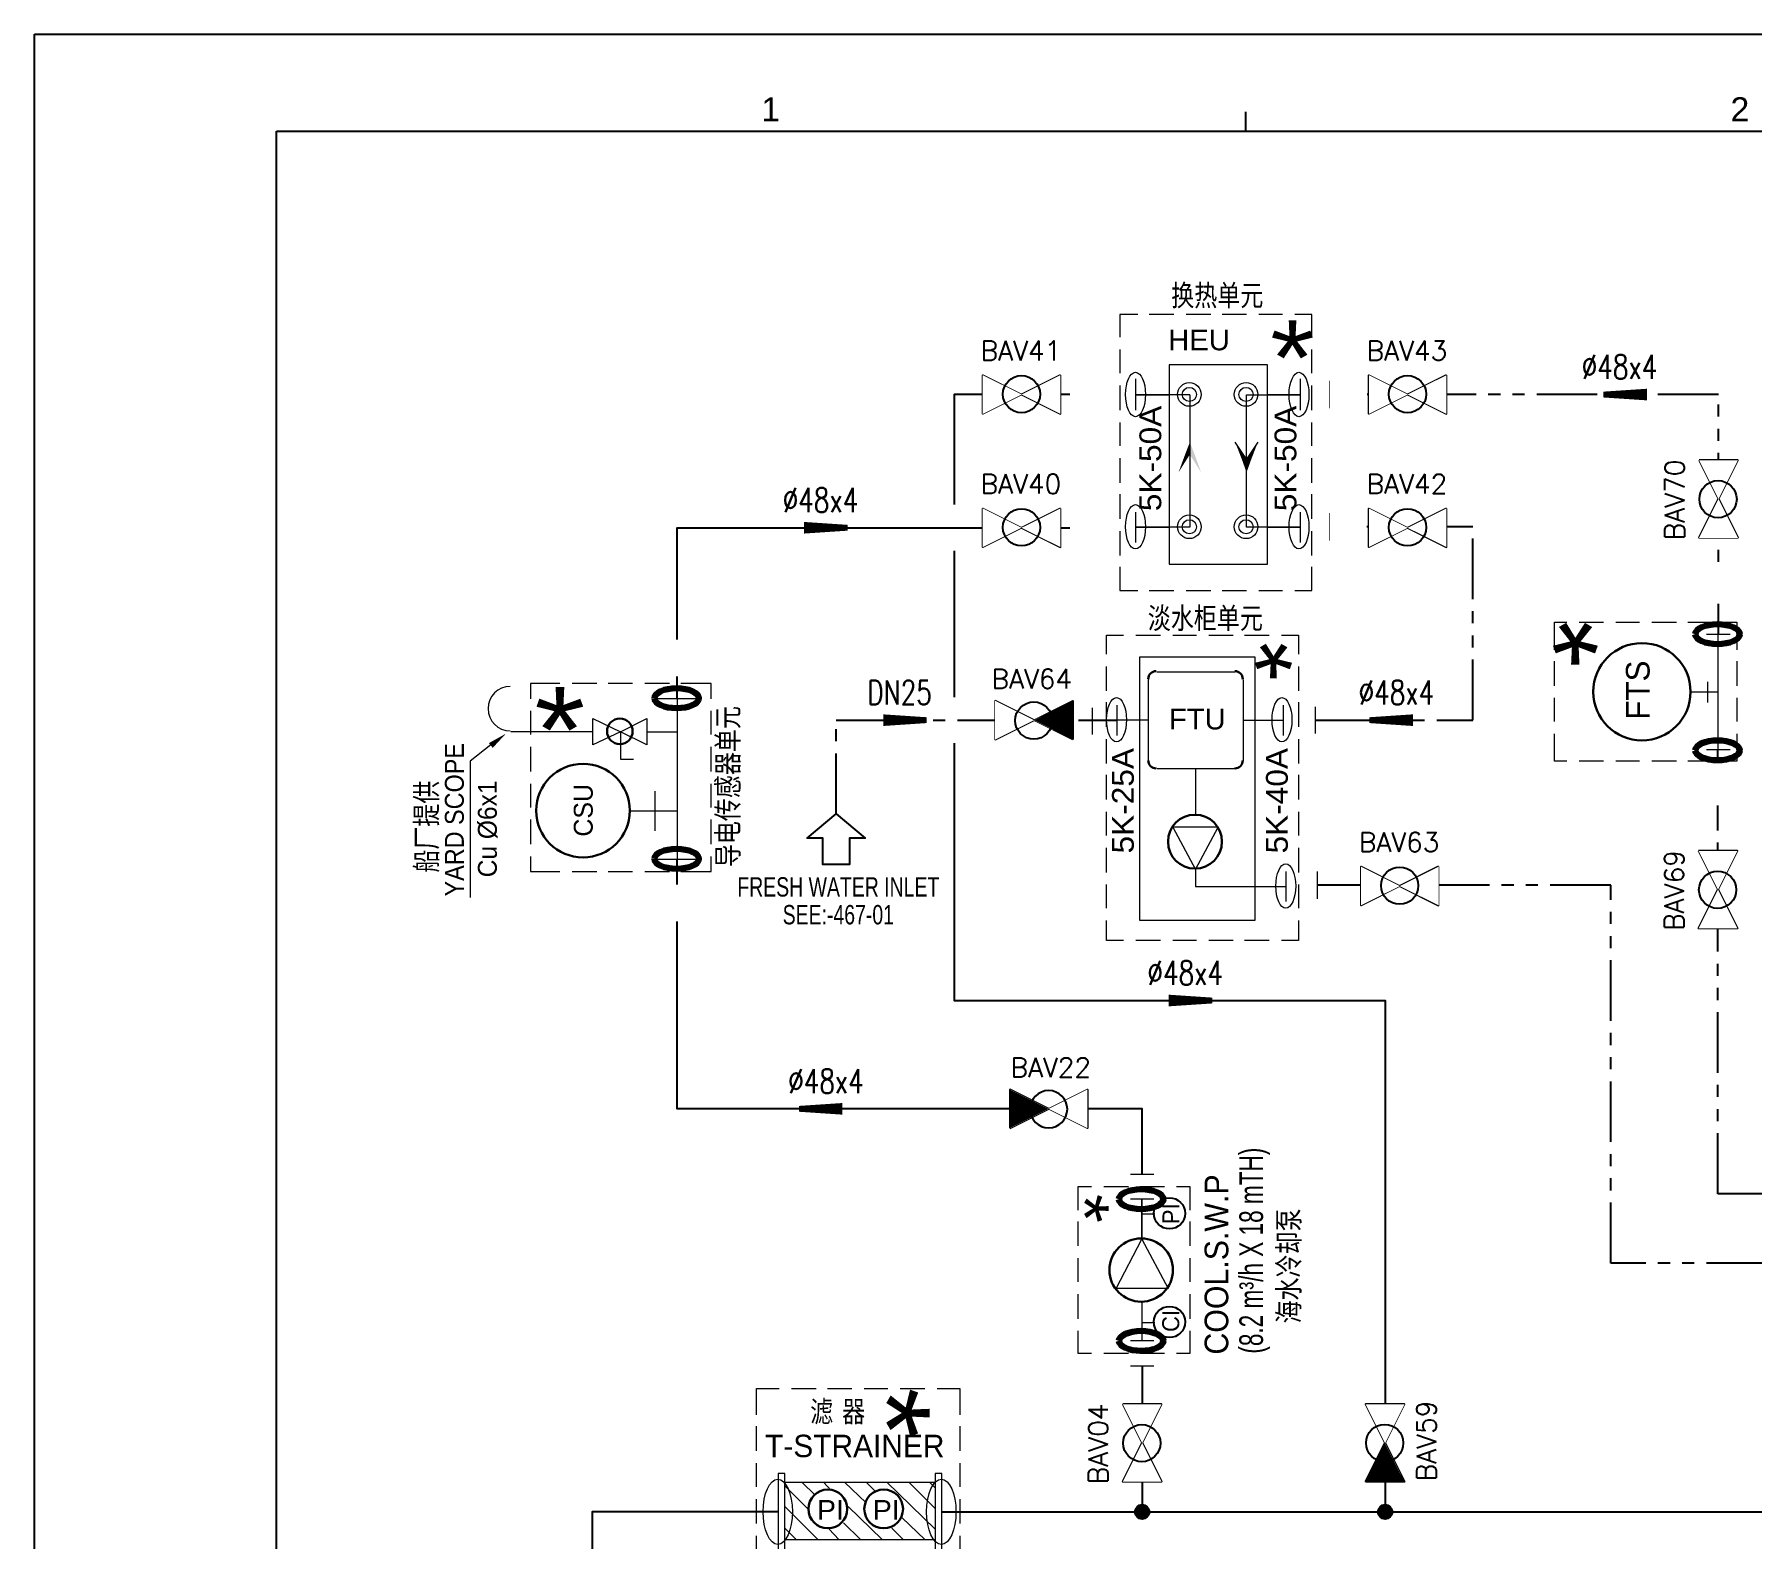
# Model space of a CAD drawing. Header units: inches. Extents: x 10682 to 13289, y -2771 to -1885.
# Drawn here: x 10681.7 to 10858.8, y -2039.9 to -1884.6 of the extents above; entities that cross this region are included whole.
import ezdxf
from ezdxf.enums import TextEntityAlignment as Align

# ---------------------------------------------------------------- set-up
doc = ezdxf.new("R2010")
doc.units = ezdxf.units.IN
doc.header["$MEASUREMENT"] = 0
doc.set_wipeout_variables(frame=1)
doc.linetypes.add('PHANTOM', pattern=[2.5, 1.25, -0.25, 0.25, -0.25, 0.25, -0.25])
for name, color, linetype in [('PDF_Geomertry', 7, 'Continuous'), ('PDF_Solid Fills', 7, 'Continuous'), ('PDF_Text', 7, 'Continuous'), ('text', 2, 'Continuous')]:
    doc.layers.add(name, color=color, linetype=linetype)
doc.styles.add('HZDX', font='romans.shx', dxfattribs={"width": 0.9, "bigfont": 'HZDX.SHX'})
doc.styles.add('PDF Arial', font='arial.ttf')
doc.styles.add('ROMANS', font='ROMANS')
doc.styles.add('SimSun', font='Simtxt.shx', dxfattribs={"width": 0.75, "bigfont": 'HZDX.SHX'})
doc.styles.get("Standard").update_dxf_attribs({"font": 'arial.ttf'})

# ---------------------------------------------------------------- blocks, each defined once
blk = doc.blocks.new('A2')
for p, q in [((0, 0), (0, 420)), ((0, 420), (594, 420)), ((125, 410), (125, 412))]:
    blk.add_line(p, q)
at = {"color": 5}
for p, q in [((25, 10), (25, 410)), ((25, 410), (584, 410))]:
    blk.add_line(p, q, dxfattribs=at)
for s, p in [('1', (75, 411)), ('2', (175, 411))]:
    blk.add_text(s, height=2.5).set_placement(p)
blk = doc.blocks.new('A3图框')
at = {"ltscale": 5}
blk.add_lwpolyline([(-562.29, -4946.17), (31.71, -4946.17), (31.71, -5366.17), (-562.29, -5366.17)], close=True, dxfattribs=at)
at = {"color": 2}
blk.add_blockref('A2', (-562.29, -5366.17), dxfattribs=at)
blk.add_blockref('A2', (-562.29, -5366.17), dxfattribs=at)
blk = doc.blocks.new('zw$2B6D')
at = {"layer": 'PDF_Geomertry', "color": 251, "lineweight": 0}
for points in [[(0, 18.63), (0, 21.36), (2.34, 21.36)], [(3.61, 21.36), (6.14, 21.36)], [(7.31, 21.36), (9.85, 21.36)], [(11.12, 21.36), (13.56, 21.36)], [(14.82, 21.36), (17.36, 21.36)], [(18.63, 21.36), (20.97, 21.36), (20.97, 18.63)], [(0, 14.93), (0, 17.46)], [(20.97, 17.46), (20.97, 14.93)], [(0, 11.22), (0, 13.66)], [(20.97, 13.66), (20.97, 11.22)], [(2.93, 11.71), (6.92, 11.71)], [(2.93, 11.32), (5.46, 8.78)], [(4.68, 11.71), (6.05, 10.34)], [(7.7, 10.83), (6.92, 11.71), (14.24, 11.71), (18.43, 11.71)], [(9.07, 11.71), (11.31, 9.56)], [(11.31, 11.71), (12.29, 10.73)], [(13.46, 11.71), (18.43, 6.83)], [(15.7, 11.71), (18.43, 8.98)], [(17.85, 11.71), (18.43, 11.12)], [(0, 7.42), (0, 9.95)], [(2.93, 9.17), (6.34, 5.76)], [(9.46, 9.17), (12.97, 5.76)], [(20.97, 9.95), (20.97, 7.42)], [(8.97, 7.51), (10.73, 5.76)], [(15.02, 8), (17.36, 5.76)], [(2.93, 6.93), (4.1, 5.76)], [(2.93, 5.76), (18.43, 5.76)], [(7.51, 6.83), (8.48, 5.76)], [(13.95, 6.93), (15.12, 5.76)], [(20.97, 6.15), (20.97, 3.52)]]:
    blk.add_lwpolyline(points, dxfattribs=at)
for points in [[(2.24, 12.59), (2.24, 4.69), (2.93, 4.69), (2.93, 12.59)], [(18.43, 12.59), (18.43, 4.69), (19.12, 4.69), (19.12, 12.59)]]:
    blk.add_lwpolyline(points, close=True, dxfattribs=at)
at = {"layer": 'PDF_Geomertry', "color": 251, "lineweight": 30}
for centre in [(7.36, 8.93), (13.12, 8.93)]:
    blk.add_circle(centre, 2, dxfattribs=at)
at = {"layer": 'PDF_Geomertry', "color": 251, "lineweight": 0}
for points in [[(2.19, 5.27), (3.03, 5.27), (3.71, 6.78), (3.71, 8.64), (3.71, 10.49), (3.03, 12), (2.19, 12), (1.36, 12), (0.68, 10.49), (0.68, 8.64), (0.68, 6.78), (1.36, 5.27), (2.19, 5.27)], [(19.07, 5.27), (19.9, 5.27), (20.58, 6.78), (20.58, 8.64), (20.58, 10.49), (19.9, 12), (19.07, 12), (18.23, 12), (17.55, 10.49), (17.55, 8.64), (17.55, 6.78), (18.23, 5.27), (19.07, 5.27)]]:
    blk.add_open_spline(points, degree=3, knots=[0, 0, 0, 0, 1, 1, 1, 2, 2, 2, 3, 3, 3, 4, 4, 4, 4], dxfattribs=at)
at = {"layer": 'PDF_Text', "color": 251, "insert": (9.07, 21.46), "char_height": 8.8004, "attachment_point": 7, "rotation": 270, "style": 'PDF Arial'}
blk.add_mtext('\\W1.096823;*', dxfattribs=at)
at = {"layer": 'PDF_Text', "color": 251, "attachment_point": 7}
for s, insert, char_height, style in [('\\W0.996213;T-STRAINER', (0.88, 14.24), 2.3162, 'SimSun'), ('\\W1.032377;PI', (6.24, 7.81), 2.0383, 'PDF Arial'), ('\\W1.032377;PI', (12, 7.81), 2.0383, 'PDF Arial')]:
    blk.add_mtext(s, dxfattribs=dict(at, insert=insert, char_height=char_height, style=style))
at = {"layer": 'PDF_Text', "color": 251, "insert": (3.8, 0), "char_height": 2.3162, "attachment_point": 7, "style": 'SimSun', "bg_fill": 2}
blk.add_mtext('\\W1.085153;5K-400A', dxfattribs=at)
at = {"layer": 'PDF_Geomertry', "color": 251, "lineweight": 0}
for points in [[(2.34, 3.52), (0, 3.52), (0, 6.15)], [(6.14, 3.52), (3.61, 3.52)], [(9.85, 3.52), (7.31, 3.52)], [(13.56, 3.52), (11.12, 3.52)], [(17.36, 3.52), (14.82, 3.52)], [(20.97, 3.52), (18.63, 3.52)]]:
    blk.add_lwpolyline(points, dxfattribs=at)
blk = doc.blocks.new('zw$7C01')
at = {"layer": 'PDF_Geomertry', "color": 251, "lineweight": 0}
for points in [[(7.22, 19.8), (9.66, 19.8)], [(1.85, 16.09), (1.85, 18.53), (3.22, 18.53)], [(4.49, 18.53), (7.02, 18.53)], [(8.19, 18.53), (10.73, 18.53)], [(12, 18.53), (13.36, 18.53)], [(13.36, 18.53), (13.36, 16.09)], [(7.22, 17.26), (9.66, 17.26)], [(1.85, 12.39), (1.85, 14.92)], [(8.39, 15.7), (9.75, 15.7)], [(13.36, 14.92), (13.36, 12.39)], [(5.75, 8), (8.39, 13.07), (11.12, 8), (5.75, 8)], [(1.85, 8.68), (1.85, 11.12)], [(13.36, 11.12), (13.36, 8.68)], [(1.85, 4.88), (1.85, 7.41)], [(13.36, 7.41), (13.36, 4.88)], [(8.39, 6.53), (8.39, 2.63)], [(3.22, 1.27), (1.85, 1.27), (1.85, 3.61)], [(8.39, 4.49), (9.75, 4.49)], [(13.36, 3.61), (13.36, 1.27), (12, 1.27)], [(7.22, 2.63), (9.66, 2.63)], [(7.02, 1.27), (4.49, 1.27)], [(7.22, 0), (9.66, 0)], [(10.73, 1.27), (8.19, 1.27)]]:
    blk.add_lwpolyline(points, dxfattribs=at)
blk.add_lwpolyline([(8.39, 17.26), (8.39, 13.07)], close=True, dxfattribs=at)
at = {"layer": 'PDF_Geomertry', "color": 251, "lineweight": 25}
for centre in [(11.26, 15.75), (11.26, 4.54)]:
    blk.add_circle(centre, 1.61, dxfattribs=at)
at = {"layer": 'PDF_Geomertry', "color": 251, "lineweight": 30}
blk.add_circle((8.34, 9.9), 3.27, dxfattribs=at)
at = {"layer": 'PDF_Geomertry', "color": 251, "lineweight": 211}
for points in [[(6.05, 17.21), (6.05, 16.65), (7.07, 16.19), (8.34, 16.19), (9.6, 16.19), (10.63, 16.65), (10.63, 17.21), (10.63, 17.78), (9.6, 18.24), (8.34, 18.24), (7.07, 18.24), (6.05, 17.78), (6.05, 17.21)], [(6.05, 2.58), (6.05, 2.02), (7.07, 1.56), (8.34, 1.56), (9.6, 1.56), (10.63, 2.02), (10.63, 2.58), (10.63, 3.15), (9.6, 3.61), (8.34, 3.61), (7.07, 3.61), (6.05, 3.15), (6.05, 2.58)]]:
    blk.add_open_spline(points, degree=3, knots=[0, 0, 0, 0, 1, 1, 1, 2, 2, 2, 3, 3, 3, 4, 4, 4, 4], dxfattribs=at)
at = {"layer": 'PDF_Text', "color": 2, "insert": (17.36, 1.17), "char_height": 2.4401, "attachment_point": 7, "rotation": 90, "style": 'SimSun'}
blk.add_mtext('\\W0.959110;COOL.S.W.P', dxfattribs=at)
at = {"layer": 'PDF_Text', "color": 251, "attachment_point": 7, "style": 'PDF Arial'}
for s, insert, char_height, rotation in [('\\W1.096823;*', (0, 17.75), 5.0002, 270), ('\\W0.928534;PI', (12.29, 14.63), 1.7569, 90), ('\\W0.924152;CI', (12.29, 3.51), 1.7569, 90)]:
    blk.add_mtext(s, dxfattribs=dict(at, insert=insert, char_height=char_height, rotation=rotation))
at = {"layer": 'PDF_Text', "color": 2, "insert": (21.64, 1.27), "char_height": 2.4401, "attachment_point": 7, "rotation": 90, "line_spacing_factor": 0.6, "style": 'SimSun', "bg_fill": 2}
blk.add_mtext('{\\W0.7138;(8.2 m\\fArial|b0|i0|c0|p34;³\\Fsimtxt.shx,hzdx.shx;/h X 18 mTH)}', dxfattribs=at)
blk = doc.blocks.new('V013')
at = {"linetype": 'Continuous'}
blk.add_lwpolyline([(0, -2), (8.01, 2), (8.01, -2), (0, 2)], close=True, dxfattribs=at)
at = {"color": 2, "linetype": 'Continuous', "style": 'ROMANS', "flags": 1}
for tag in ['NAMEPLATE', 'STANDARD', 'DIAMETER', 'REMARKS', 'MATERIAL', 'WEIGHT', 'NAME', 'SIZE']:
    blk.add_attdef(tag, text='', height=2, dxfattribs=at).set_placement((4.08, 4.49), align=Align.MIDDLE)
at = {"color": 2, "linetype": 'Continuous', "style": 'ROMANS'}
blk.add_attdef('MARK', text='', height=2, dxfattribs=at).set_placement((4.08, 4.49), align=Align.MIDDLE)
at = {"linetype": 'Continuous'}
blk.add_wipeout([(0, -2), (8.01, 2), (8.01, -2), (0, 2)], dxfattribs=at)
blk.add_circle((4.02, -0.04), 1.92, dxfattribs=at)
blk = doc.blocks.new('zw$AABA')
at = {"layer": 'PDF_Geomertry', "color": 251, "lineweight": 0}
for points in [[(8.75, 25.84), (8.75, 24.28)], [(11.77, 25.84), (8.75, 25.84)], [(15.57, 25.84), (13.04, 25.84)], [(19.28, 25.84), (16.74, 25.84)], [(23.08, 25.84), (20.55, 25.84)], [(27.37, 24.28), (27.37, 25.84), (24.25, 25.84)], [(25.91, 24.28), (21.81, 24.28)], [(23.86, 24.28), (23.86, 7.7)], [(8.75, 23.02), (8.75, 20.58)], [(15.18, 22.24), (18.01, 20.87), (15.18, 19.51), (15.18, 22.24)], [(20.74, 22.24), (20.74, 19.51), (18.01, 20.87), (20.74, 22.24)], [(27.37, 20.58), (27.37, 23.02)], [(18.01, 20.87), (18.01, 18.04), (19.38, 18.04)], [(20.74, 20.87), (23.86, 20.87)], [(8.75, 19.31), (8.75, 16.77)], [(27.37, 16.77), (27.37, 19.31)], [(8.75, 15.51), (8.75, 13.07)], [(21.62, 10.63), (21.62, 14.73)], [(27.37, 13.07), (27.37, 15.51)], [(23.86, 12.68), (19.08, 12.68)], [(8.75, 11.8), (8.75, 9.27)], [(27.37, 9.27), (27.37, 11.8)], [(8.75, 8), (8.75, 6.44), (11.77, 6.44)], [(25.91, 7.7), (21.81, 7.7)], [(24.25, 6.44), (27.37, 6.44), (27.37, 8)], [(13.04, 6.44), (15.57, 6.44)], [(16.74, 6.44), (19.28, 6.44)], [(20.55, 6.44), (23.08, 6.44)]]:
    blk.add_lwpolyline(points, dxfattribs=at)
at = {"layer": 'PDF_Geomertry', "lineweight": 0}
blk.add_lwpolyline([(15.18, 20.87), (6.7, 20.87)], dxfattribs=at)
at = {"layer": 'PDF_Geomertry', "color": 251, "lineweight": 30}
for centre, radius in [((17.96, 20.92), 1.32), ((14.16, 12.73), 4.83)]:
    blk.add_circle(centre, radius, dxfattribs=at)
at = {"layer": 'PDF_Geomertry', "lineweight": 13}
blk.add_arc((6.65, 23.26), 2.29, 90, 270, dxfattribs=at)
at = {"layer": 'PDF_Geomertry', "color": 251, "lineweight": 211}
for points in [[(21.52, 24.33), (21.52, 23.77), (22.55, 23.31), (23.81, 23.31), (25.08, 23.31), (26.11, 23.77), (26.11, 24.33), (26.11, 24.9), (25.08, 25.36), (23.81, 25.36), (22.55, 25.36), (21.52, 24.9), (21.52, 24.33)], [(21.52, 7.75), (21.52, 7.19), (22.55, 6.73), (23.81, 6.73), (25.08, 6.73), (26.11, 7.19), (26.11, 7.75), (26.11, 8.32), (25.08, 8.78), (23.81, 8.78), (22.55, 8.78), (21.52, 8.32), (21.52, 7.75)]]:
    blk.add_open_spline(points, degree=3, knots=[0, 0, 0, 0, 1, 1, 1, 2, 2, 2, 3, 3, 3, 4, 4, 4, 4], dxfattribs=at)
at = {"layer": 'PDF_Solid Fills'}
blk.add_solid([(4.45, 19.7), (6.21, 20.68), (4.45, 19.7), (4.84, 19.21)], dxfattribs=at)
at = {"layer": 'PDF_Text', "color": 251, "insert": (9.14, 16.68), "char_height": 8.8004, "attachment_point": 7, "style": 'PDF Arial'}
blk.add_mtext('\\W1.096823;*', dxfattribs=at)
at = {"layer": 'PDF_Text', "color": 2, "insert": (1.89, 3.87), "char_height": 1.9521, "attachment_point": 7, "rotation": 90, "style": 'SimSun'}
blk.add_mtext('\\W0.925333;YARD SCOPE', dxfattribs=at)
at = {"layer": 'PDF_Text', "color": 251, "insert": (15.19, 10.05), "char_height": 1.9521, "attachment_point": 7, "rotation": 90, "style": 'PDF Arial'}
blk.add_mtext('\\W0.943568;CSU', dxfattribs=at)
at = {"layer": 'PDF_Text', "color": 2, "insert": (5.34, 5.85), "char_height": 1.9521, "attachment_point": 7, "rotation": 90, "style": 'SimSun', "bg_fill": 2}
blk.add_mtext('{\\W0.969562;Cu Ø6x1}', dxfattribs=at)
at = {"layer": 'PDF_Geomertry', "lineweight": 0}
blk.add_lwpolyline([(4.65, 19.51), (2.5, 17.85), (2.5, 3.77)], dxfattribs=at)
blk = doc.blocks.new('zw$A6EA')
at = {"layer": 'PDF_Solid Fills'}
h = blk.add_hatch(color=251, dxfattribs=at)
h.paths.add_polyline_path([(9.46, 14.04), (9.46, 15.31)])
h.paths.add_polyline_path([(9.46, 15.31), (9.46, 14.04), (8.97, 14.04)])
h = blk.add_hatch(color=251, dxfattribs=at)
h.paths.add_polyline_path([(9.46, 15.31), (9.46, 14.04), (9.95, 14.04)])
h.paths.add_polyline_path([(9.46, 14.04), (9.95, 14.04), (10.63, 12.19)])
h = blk.add_hatch(color=251, dxfattribs=at)
h.paths.add_polyline_path([(15.31, 13.56), (14.14, 15.31)])
h.paths.add_polyline_path([(14.14, 15.31), (15.31, 13.56), (14.82, 13.56)])
h = blk.add_hatch(color=251, dxfattribs=at)
h.paths.add_polyline_path([(15.8, 13.56), (15.31, 13.56), (15.31, 12.19)])
h.paths.add_polyline_path([(15.31, 13.56), (15.31, 12.19), (15.31, 12.19)])
h.paths.add_polyline_path([(15.31, 12.19), (15.31, 12.19), (14.82, 13.56)])
h.paths.add_polyline_path([(15.31, 12.19), (14.82, 13.56), (15.31, 13.56)])
at = {"layer": 'PDF_Geomertry', "color": 251, "lineweight": 0}
for points in [[(2.24, 28.48), (2.24, 26.14)], [(4.1, 28.48), (2.24, 28.48)], [(7.8, 28.48), (5.27, 28.48)], [(11.61, 28.48), (9.07, 28.48)], [(15.31, 28.48), (12.78, 28.48)], [(19.02, 28.48), (16.58, 28.48)], [(22.04, 26.14), (22.04, 28.48), (20.29, 28.48)], [(2.24, 24.87), (2.24, 22.43)], [(22.04, 22.43), (22.04, 24.87)], [(7.31, 2.73), (17.46, 2.73), (17.46, 23.31), (7.31, 23.31), (7.31, 2.73)], [(0, 18.82), (0, 21.65)], [(3.9, 18.63), (3.9, 21.85)], [(20.87, 18.63), (20.87, 21.85)], [(23.89, 18.82), (23.89, 21.65)], [(2.24, 21.16), (2.24, 18.63)], [(9.46, 20.19), (3.9, 20.19), (7.31, 20.19)], [(9.46, 20.19), (9.46, 6.53)], [(17.46, 6.53), (20.87, 6.53), (15.31, 6.53), (15.31, 20.19), (20.87, 20.19), (17.46, 20.19)], [(22.04, 18.63), (22.04, 21.16)], [(2.24, 17.36), (2.24, 14.92)], [(22.04, 14.92), (22.04, 17.36)], [(16.48, 15.31), (15.31, 13.56), (14.14, 15.31)], [(2.24, 13.65), (2.24, 11.12)], [(22.04, 11.12), (22.04, 13.65)], [(2.24, 9.95), (2.24, 7.41)], [(22.04, 7.41), (22.04, 9.95)], [(0, 5.07), (0, 7.9)], [(3.9, 4.97), (3.9, 8.09)], [(20.87, 4.97), (20.87, 8.09)], [(23.89, 5.17), (23.89, 8)], [(2.24, 6.14), (2.24, 3.61)], [(9.46, 6.53), (3.9, 6.53), (7.31, 6.53)], [(22.04, 3.61), (22.04, 6.14)], [(2.24, 2.44), (2.24, 0), (4.1, 0)], [(20.29, 0), (22.04, 0), (22.04, 2.44)], [(5.27, 0), (7.8, 0)], [(9.07, 0), (11.61, 0)], [(12.78, 0), (15.31, 0)], [(16.58, 0), (19.02, 0)]]:
    blk.add_lwpolyline(points, dxfattribs=at)
at = {"layer": 'PDF_Geomertry', "color": 251, "lineweight": 9}
for centre, radius in [((9.41, 20.24), 1.22), ((15.26, 20.24), 1.22), ((9.41, 20.24), 0.731), ((15.26, 20.24), 0.731), ((9.41, 6.58), 1.22), ((9.41, 6.58), 0.731), ((15.26, 6.58), 1.22), ((15.26, 6.58), 0.731)]:
    blk.add_circle(centre, radius, dxfattribs=at)
at = {"layer": 'PDF_Geomertry', "color": 251, "lineweight": 0}
for points in [[(3.85, 17.94), (4.42, 17.94), (4.88, 18.97), (4.88, 20.24), (4.88, 21.5), (4.42, 22.53), (3.85, 22.53), (3.29, 22.53), (2.83, 21.5), (2.83, 20.24), (2.83, 18.97), (3.29, 17.94), (3.85, 17.94)], [(20.72, 17.94), (21.29, 17.94), (21.75, 18.97), (21.75, 20.24), (21.75, 21.5), (21.29, 22.53), (20.72, 22.53), (20.16, 22.53), (19.7, 21.5), (19.7, 20.24), (19.7, 18.97), (20.16, 17.94), (20.72, 17.94)], [(3.85, 4.29), (4.42, 4.29), (4.88, 5.32), (4.88, 6.58), (4.88, 7.85), (4.42, 8.87), (3.85, 8.87), (3.29, 8.87), (2.83, 7.85), (2.83, 6.58), (2.83, 5.32), (3.29, 4.29), (3.85, 4.29)], [(20.72, 4.29), (21.29, 4.29), (21.75, 5.32), (21.75, 6.58), (21.75, 7.85), (21.29, 8.87), (20.72, 8.87), (20.16, 8.87), (19.7, 7.85), (19.7, 6.58), (19.7, 5.32), (20.16, 4.29), (20.72, 4.29)]]:
    blk.add_open_spline(points, degree=3, knots=[0, 0, 0, 0, 1, 1, 1, 2, 2, 2, 3, 3, 3, 4, 4, 4, 4], dxfattribs=at)
at = {"layer": 'PDF_Solid Fills', "color": 251}
for points in [[(9.46, 15.31), (9.95, 14.04), (9.46, 15.31), (9.95, 14.04)], [(16.48, 15.31), (15.8, 13.56), (16.48, 15.31), (15.31, 13.56)], [(8.97, 14.04), (9.46, 14.04), (8.97, 14.04), (8.29, 12.19)]]:
    blk.add_solid(points, dxfattribs=at)
at = {"layer": 'PDF_Text', "color": 251, "attachment_point": 7, "style": 'PDF Arial'}
for s, insert, char_height in [('\\W1.011524;HEU', (7.22, 24.77), 2.1353), ('\\W1.096823;*', (17.75, 20.19), 7.6904)]:
    blk.add_mtext(s, dxfattribs=dict(at, insert=insert, char_height=char_height))
at = {"layer": 'PDF_Text', "color": 251, "char_height": 2.2495, "attachment_point": 7, "rotation": 90, "style": 'PDF Arial'}
for insert in [(6.54, 8.19), (20.48, 8.19)]:
    blk.add_mtext('\\W1.038548;5K-50A', dxfattribs=dict(at, insert=insert))
blk = doc.blocks.new('zw$5D2C')
at = {"layer": 'PDF_Geomertry', "color": 251, "lineweight": 0}
for points in [[(1.46, 29.55), (1.46, 31.5), (3.22, 31.5)], [(4.49, 31.5), (7.02, 31.5)], [(8.29, 31.5), (10.73, 31.5)], [(12, 31.5), (14.53, 31.5)], [(15.7, 31.5), (18.24, 31.5)], [(19.51, 31.5), (21.26, 31.5)], [(21.26, 31.5), (21.26, 29.55)], [(4.88, 29.26), (16.77, 29.26), (16.77, 2.05), (4.88, 2.05), (4.88, 29.26)], [(1.46, 25.75), (1.46, 28.28)], [(5.75, 26.92), (5.75, 18.53)], [(14.73, 27.7), (6.63, 27.7)], [(15.6, 18.53), (15.6, 26.92)], [(21.26, 28.28), (21.26, 25.75)], [(0, 21.26), (0, 23.99)], [(1.46, 22.04), (1.46, 24.58)], [(2.54, 21.16), (2.54, 24.28)], [(19.7, 21.16), (19.7, 24.28)], [(21.26, 24.58), (21.26, 22.04)], [(23.02, 21.36), (23.02, 24.09)], [(5.75, 22.72), (2.54, 22.72)], [(15.6, 22.72), (19.6, 22.72)], [(1.46, 18.24), (1.46, 20.77)], [(21.26, 20.77), (21.26, 18.24)], [(6.63, 17.75), (14.73, 17.75)], [(10.63, 17.75), (10.63, 12.87)], [(1.46, 14.53), (1.46, 17.07)], [(21.26, 17.07), (21.26, 14.53)], [(1.46, 10.83), (1.46, 13.26)], [(21.26, 13.26), (21.26, 10.83)], [(8.29, 11.7), (10.63, 7.31), (12.97, 11.7), (8.29, 11.7)], [(1.46, 7.02), (1.46, 9.56)], [(21.26, 9.56), (21.26, 7.02)], [(10.63, 7.31), (10.63, 5.56), (19.9, 5.56)], [(19.99, 4), (19.99, 7.12)], [(23.21, 4.29), (23.21, 7.12)], [(1.46, 3.32), (1.46, 5.75)], [(21.26, 5.75), (21.26, 3.32)], [(3.22, 0), (1.46, 0), (1.46, 2.05)], [(21.26, 2.05), (21.26, 0), (19.51, 0)], [(7.02, 0), (4.49, 0)], [(10.73, 0), (8.29, 0)], [(14.53, 0), (12, 0)], [(18.24, 0), (15.7, 0)]]:
    blk.add_lwpolyline(points, dxfattribs=at)
at = {"layer": 'PDF_Geomertry', "color": 251, "lineweight": 30}
blk.add_circle((10.58, 10.19), 2.78, dxfattribs=at)
for centre, start, end in [((6.58, 26.97), 90.0033, 179.9967), ((14.68, 26.97), 0.0031, 89.9952), ((6.58, 18.58), 180.0044, 269.9956), ((14.68, 18.58), 270.0037, 359.998)]:
    blk.add_arc(centre, 0.829, start, end, dxfattribs=at)
at = {"layer": 'PDF_Geomertry', "color": 251, "lineweight": 0}
for points in [[(2.49, 20.48), (3.05, 20.48), (3.51, 21.51), (3.51, 22.77), (3.51, 24.04), (3.05, 25.06), (2.49, 25.06), (1.92, 25.06), (1.46, 24.04), (1.46, 22.77), (1.46, 21.51), (1.92, 20.48), (2.49, 20.48)], [(19.55, 20.48), (20.12, 20.48), (20.58, 21.51), (20.58, 22.77), (20.58, 24.04), (20.12, 25.06), (19.55, 25.06), (18.99, 25.06), (18.53, 24.04), (18.53, 22.77), (18.53, 21.51), (18.99, 20.48), (19.55, 20.48)], [(19.94, 3.32), (20.51, 3.32), (20.97, 4.34), (20.97, 5.61), (20.97, 6.87), (20.51, 7.9), (19.94, 7.9), (19.38, 7.9), (18.92, 6.87), (18.92, 5.61), (18.92, 4.34), (19.38, 3.32), (19.94, 3.32)]]:
    blk.add_open_spline(points, degree=3, knots=[0, 0, 0, 0, 1, 1, 1, 2, 2, 2, 3, 3, 3, 4, 4, 4, 4], dxfattribs=at)
at = {"layer": 'PDF_Text', "color": 251, "attachment_point": 7, "style": 'PDF Arial'}
for s, insert, char_height, rotation in [('\\W1.096823;*', (20.77, 34.04), 6.9987, 180), ('\\W1.038548;5K-25A', (4.3, 8.97), 2.2495, 90), ('\\W1.038548;5K-40A', (20.19, 8.97), 2.2495, 90)]:
    blk.add_mtext(s, dxfattribs=dict(at, insert=insert, char_height=char_height, rotation=rotation))
at = {"layer": 'PDF_Text', "color": 251, "insert": (7.9, 21.74), "char_height": 2.1353, "attachment_point": 7, "style": 'PDF Arial'}
blk.add_mtext('\\W1.008373;FTU', dxfattribs=at)
blk = doc.blocks.new('zw$D424')
at = {"layer": 'PDF_Geomertry', "color": 251, "lineweight": 0}
for points in [[(0, 14.34), (1.27, 14.34)], [(0, 11.51), (0, 14.34)], [(2.54, 14.34), (5.07, 14.34)], [(6.34, 14.34), (8.78, 14.34)], [(10.05, 14.34), (12.58, 14.34)], [(13.75, 14.34), (16.29, 14.34)], [(17.55, 14.34), (18.82, 14.34), (18.82, 11.51)], [(18.14, 13.07), (15.7, 13.07)], [(16.87, 13.07), (16.87, 1.17)], [(0, 7.8), (0, 10.34)], [(18.82, 10.34), (18.82, 7.8)], [(16.87, 7.12), (15.8, 7.12), (14.04, 7.12)], [(15.8, 8.19), (15.8, 6.05)], [(0, 4.1), (0, 6.53)], [(18.82, 6.53), (18.82, 4.1)], [(1.27, 0), (0, 0), (0, 2.83)], [(18.82, 2.83), (18.82, 0), (17.55, 0)], [(5.07, 0), (2.54, 0)], [(8.78, 0), (6.34, 0)], [(12.58, 0), (10.05, 0)], [(16.29, 0), (13.75, 0)], [(18.14, 1.17), (15.7, 1.17)]]:
    blk.add_lwpolyline(points, dxfattribs=at)
at = {"layer": 'PDF_Geomertry', "color": 251, "lineweight": 30}
blk.add_circle((9.02, 7.17), 5.02, dxfattribs=at)
at = {"layer": 'PDF_Geomertry', "color": 251, "lineweight": 211}
for points in [[(14.53, 13.12), (14.53, 12.55), (15.56, 12.09), (16.82, 12.09), (18.09, 12.09), (19.12, 12.55), (19.12, 13.12), (19.12, 13.68), (18.09, 14.14), (16.82, 14.14), (15.56, 14.14), (14.53, 13.68), (14.53, 13.12)], [(14.53, 1.12), (14.53, 0.56), (15.56, 0.1), (16.82, 0.1), (18.09, 0.1), (19.12, 0.56), (19.12, 1.12), (19.12, 1.69), (18.09, 2.15), (16.82, 2.15), (15.56, 2.15), (14.53, 1.69), (14.53, 1.12)]]:
    blk.add_open_spline(points, degree=3, knots=[0, 0, 0, 0, 1, 1, 1, 2, 2, 2, 3, 3, 3, 4, 4, 4, 4], dxfattribs=at)
at = {"layer": 'PDF_Text', "color": 251, "attachment_point": 7, "style": 'PDF Arial'}
for s, insert, char_height, rotation in [('\\W1.096823;*', (4.68, 18.43), 8.4483, 180), ('\\W0.948042;FTS', (9.85, 4.29), 2.4401, 90)]:
    blk.add_mtext(s, dxfattribs=dict(at, insert=insert, char_height=char_height, rotation=rotation))
blk = doc.blocks.new('V012')
at = {"color": 7, "linetype": 'Continuous'}
blk.add_lwpolyline([(8.01, -2), (0, 2), (0, -2), (8.01, 2)], close=True, dxfattribs=at)
at = {"color": 8, "linetype": 'Continuous', "style": 'ROMANS', "flags": 1}
for tag in ['NAMEPLATE', 'STANDARD', 'DIAMETER', 'REMARKS', 'MATERIAL', 'WEIGHT', 'NAME', 'SIZE']:
    blk.add_attdef(tag, text='', height=2, dxfattribs=at).set_placement((3.78, 4.27), align=Align.MIDDLE)
at = {"color": 8, "linetype": 'Continuous', "style": 'ROMANS'}
blk.add_attdef('MARK', text='', height=2, dxfattribs=at).set_placement((3.78, 4.27), align=Align.MIDDLE)
at = {"color": 7, "linetype": 'Continuous'}
blk.add_wipeout([(8.01, -2), (0, 2), (0, -2), (8.01, 2)], dxfattribs=at)
blk.add_lwpolyline([(4.03, 0, 0, 4, 0), (8.02, 0, 4, 4, 0)], format="xyseb", dxfattribs=at)
blk.add_circle((3.99, -0.04), 1.92, dxfattribs=at)

msp = doc.modelspace()

# ---------------------------------------------------------------- hatches: boundary and pattern name
h = msp.add_hatch(color=256)
edge = h.paths.add_edge_path()
edge.add_ellipse((10795.96, -2037.15), major_axis=(0.75, 0), ratio=1, start_angle=0, end_angle=360)

# ---------------------------------------------------------------- linework, layer by layer
at = {"color": 3}
msp.add_line((10795.96, -2034.05), (10795.96, -2037.15), dxfattribs=at)
for points in [[(10791.42, -1921.82), (10776.58, -1921.82), (10776.58, -1933.18)], [(10776.58, -1937.96), (10776.58, -1953.04)], [(10821.03, -2034.05), (10821.03, -2037.15)]]:
    msp.add_lwpolyline(points, dxfattribs=at)
at = {"color": 3, "linetype": 'PHANTOM', "ltscale": 5}
for points in [[(10855.42, -1946.6), (10855.42, -1921.82), (10815.32, -1921.82)], [(10813.85, -1955.43), (10830.09, -1955.43), (10830.09, -1935.47), (10815.32, -1935.47)], [(10764.39, -1965.11), (10764.39, -1955.43), (10793.36, -1955.43)], [(10885.43, -2004.32), (10855.37, -2004.32), (10855.37, -1958.5)], [(10885.43, -2011.47), (10844.3, -2011.47), (10844.3, -1972.45), (10814.04, -1972.45)]]:
    msp.add_lwpolyline(points, dxfattribs=at)
at = {"color": 3}
for points in [[(10848.05, -1921.82, 0, 0, 0), (10848.05, -1921.82, 1.2, 0.6, 0), (10843.55, -1921.82, 0, 0, 0), (10843.55, -1921.82, 0, 0, 0)], [(10761.07, -1935.57, 0, 0, 0), (10761.07, -1935.57, 1.2, 0.6, 0), (10765.57, -1935.57, 0, 0, 0), (10765.57, -1935.57, 0, 0, 0)], [(10769.24, -1955.43, 0, 0, 0), (10769.24, -1955.43, 1.2, 0.6, 0), (10773.74, -1955.43, 0, 0, 0), (10773.74, -1955.43, 0, 0, 0)], [(10823.89, -1955.43, 0, 0, 0), (10823.89, -1955.43, 1.2, 0.6, 0), (10819.39, -1955.43, 0, 0, 0), (10819.39, -1955.43, 0, 0, 0)], [(10798.71, -1984.37, 0, 0, 0), (10798.71, -1984.37, 1.2, 0.6, 0), (10803.21, -1984.37, 0, 0, 0), (10803.21, -1984.37, 0, 0, 0)], [(10765.04, -1995.55, 0, 0, 0), (10765.04, -1995.55, 1.2, 0.6, 0), (10760.54, -1995.55, 0, 0, 0), (10760.54, -1995.55, 0, 0, 0)]]:
    msp.add_lwpolyline(points, format="xyseb", dxfattribs=at)
at = {"color": 2}
msp.add_lwpolyline([(10764.39, -1965.11), (10767.37, -1967.61), (10765.77, -1967.61), (10765.77, -1970.34), (10763, -1970.34), (10763, -1967.61), (10761.41, -1967.61)], close=True, dxfattribs=at)
msp.add_circle((10795.96, -2037.15), 0.75)

# ---------------------------------------------------------------- block references
msp.add_blockref('A3图框', (11243.95, 3061.54), dxfattribs=at)
at = {"color": 3}
for name, p in [('zw$A6EA', (10791.42, -1942.05)), ('zw$D424', (10838.5, -1959.67)), ('zw$5D2C', (10790.83, -1978.16))]:
    msp.add_blockref(name, p, dxfattribs=at)

# ---------------------------------------------------------------- texts
at = {"color": 2, "linetype": 'Continuous', "style": 'SimSun'}
for s, p in [('换热单元', (10803.71, -1912.92)), ('淡水柜单元', (10802.48, -1946.24))]:
    msp.add_text(s, height=2.5, dxfattribs=at).set_placement(p, align=Align.CENTER)
at = {"color": 2, "linetype": 'Continuous', "style": 'SimSun', "width": 0.75}
for s, p in [('FRESH WATER INLET', (10764.61, -1973.64)), ('SEE:-467-01', (10764.61, -1976.51))]:
    msp.add_text(s, height=2, dxfattribs=at).set_placement(p, align=Align.CENTER)
at = {"layer": 'text', "color": 2, "style": 'HZDX', "width": 0.75}
for s, p in [('%%C48x4', (10845.21, -1920.21)), ('%%C48x4', (10762.77, -1933.96)), ('DN25', (10770.93, -1953.82)), ('%%C48x4', (10822.19, -1953.82)), ('%%C48x4', (10800.4, -1982.76)), ('%%C48x4', (10763.34, -1993.94))]:
    msp.add_text(s, height=2.5, dxfattribs=at).set_placement(p, align=Align.CENTER)

# ---------------------------------------------------------------- next in the draw order: block references
ref = msp.add_blockref('V013', (10787.53, -1921.82), dxfattribs=dict(rotation=179.9999999999999))
ref.add_attrib('MARK', 'BAV41', dxfattribs={"color": 2, "linetype": 'Continuous', "height": 2, "style": 'ROMANS'}).set_placement((10783.45, -1917.29), align=Align.MIDDLE)
ref = msp.add_blockref('V013', (10827.36, -1921.82), dxfattribs=dict(rotation=179.9999999999999))
ref.add_attrib('MARK', 'BAV43', dxfattribs={"color": 2, "linetype": 'Continuous', "height": 2, "style": 'ROMANS'}).set_placement((10823.28, -1917.29), align=Align.MIDDLE)
ref = msp.add_blockref('V013', (10855.42, -1928.6), dxfattribs=dict(rotation=269.9999999999999))
ref.add_attrib('MARK', 'BAV70', dxfattribs={"color": 2, "linetype": 'Continuous', "height": 2, "rotation": 90, "style": 'ROMANS'}).set_placement((10850.9, -1932.69), align=Align.MIDDLE)
ref = msp.add_blockref('V013', (10827.36, -1935.57), dxfattribs=dict(rotation=179.9999999999999))
ref.add_attrib('MARK', 'BAV42', dxfattribs={"color": 2, "linetype": 'Continuous', "height": 2, "style": 'ROMANS'}).set_placement((10823.28, -1931.05), align=Align.MIDDLE)
at = {"color": 3}
for name, p in [('zw$AABA', (10724.11, -1977.5)), ('zw$7C01', (10787.52, -2022.09)), ('zw$2B6D', (10756.17, -2045.78))]:
    msp.add_blockref(name, p, dxfattribs=at)
ref = msp.add_blockref('V013', (10855.37, -1968.92), dxfattribs=dict(rotation=269.9999999999999))
ref.add_attrib('MARK', 'BAV69', dxfattribs={"color": 2, "linetype": 'Continuous', "height": 2, "rotation": 90, "style": 'ROMANS'}).set_placement((10850.85, -1973), align=Align.MIDDLE)

# ---------------------------------------------------------------- next in the draw order: wipeouts: each hides what was drawn before it
at = {"color": 7}
for points in [[(10788.51, -1923.14), (10788.51, -1920.5), (10792.3, -1919.37), (10792.3, -1924.27)], [(10854.1, -1943.39), (10856.74, -1943.39), (10857.87, -1939.6), (10852.97, -1939.6)], [(10854.05, -1960.44), (10856.69, -1960.44), (10857.82, -1964.23), (10852.92, -1964.23)]]:
    msp.add_wipeout(points, dxfattribs=at)

# ---------------------------------------------------------------- next in the draw order: linework, layer by layer
at = {"color": 3}
for p, q in [((10795.96, -2022.09), (10795.96, -2026.04)), ((10775.28, -2037.15), (10906.74, -2037.15))]:
    msp.add_line(p, q, dxfattribs=at)
for points in [[(10747.97, -1953.22), (10747.97, -1935.57), (10791.42, -1935.57)], [(10795.96, -2002.29), (10795.96, -1995.55), (10747.97, -1995.55), (10747.97, -1969.8)], [(10758.41, -2037.15), (10739.2, -2037.15), (10739.2, -2050.83), (10832.41, -2050.83)]]:
    msp.add_lwpolyline(points, dxfattribs=at)

# ---------------------------------------------------------------- next in the draw order: texts
at = {"color": 2, "linetype": 'Continuous', "style": 'SimSun'}
for s, p in [('导电传感器单元', (10754.55, -1962.29)), ('船厂提供', (10723.45, -1966.42)), ('海水冷却泵', (10812.42, -2011.77))]:
    msp.add_text(s, height=2.5, rotation=90, dxfattribs=at).set_placement(p, align=Align.CENTER)
msp.add_text('滤 器', height=2.5, dxfattribs=at).set_placement((10764.54, -2028.12), align=Align.CENTER)

# ---------------------------------------------------------------- next in the draw order: wipeouts: each hides what was drawn before it
at = {"color": 7}
for points in [[(10819.11, -1923.14), (10819.11, -1920.5), (10815.32, -1919.37), (10815.32, -1924.27)], [(10819.11, -1936.79), (10819.11, -1934.15), (10815.32, -1933.02), (10815.32, -1937.92)]]:
    msp.add_wipeout(points, dxfattribs=at)

# ---------------------------------------------------------------- next in the draw order: block references
ref = msp.add_blockref('V013', (10787.53, -1935.57), dxfattribs=dict(rotation=179.9999999999999))
ref.add_attrib('MARK', 'BAV40', dxfattribs={"color": 2, "linetype": 'Continuous', "height": 2, "style": 'ROMANS'}).set_placement((10783.45, -1931.05), align=Align.MIDDLE)
ref = msp.add_blockref('V013', (10795.96, -2026.04), dxfattribs=dict(rotation=269.9999999999999))
ref.add_attrib('MARK', 'BAV04', dxfattribs={"color": 2, "linetype": 'Continuous', "height": 2, "rotation": 90, "style": 'ROMANS'}).set_placement((10791.43, -2030.13), align=Align.MIDDLE)

# ---------------------------------------------------------------- next in the draw order: wipeouts: each hides what was drawn before it
for points in [[(10788.51, -1936.79), (10788.51, -1934.15), (10792.3, -1933.02), (10792.3, -1937.92)], [(10746.65, -1947.13), (10749.29, -1947.13), (10750.42, -1950.92), (10745.52, -1950.92)], [(10746.65, -1976.21), (10749.29, -1976.21), (10750.42, -1972.42), (10745.52, -1972.42)]]:
    msp.add_wipeout(points, dxfattribs=at)

# ---------------------------------------------------------------- next in the draw order: linework, layer by layer
at = {"color": 3}
msp.add_lwpolyline([(10776.58, -1957.82), (10776.58, -1984.37), (10821.03, -1984.37), (10821.03, -2026.04)], dxfattribs=at)

# ---------------------------------------------------------------- next in the draw order: block references
ref = msp.add_blockref('V012', (10780.79, -1955.43), dxfattribs=at)
ref.add_attrib('MARK', 'BAV64', dxfattribs={"color": 2, "linetype": 'Continuous', "height": 2, "style": 'ROMANS'}).set_placement((10784.57, -1951.17), align=Align.MIDDLE)
ref = msp.add_blockref('V013', (10826.55, -1972.55), dxfattribs=dict(rotation=179.9999999999999))
ref.add_attrib('MARK', 'BAV63', dxfattribs={"color": 2, "linetype": 'Continuous', "height": 2, "style": 'ROMANS'}).set_placement((10822.47, -1968.02), align=Align.MIDDLE)
ref = msp.add_blockref('V012', (10790.31, -1995.55), dxfattribs=dict(at, xscale=-1))
ref.add_attrib('MARK', 'BAV22', dxfattribs={"color": 2, "linetype": 'Continuous', "height": 2, "style": 'ROMANS'}).set_placement((10786.53, -1991.28), align=Align.MIDDLE)
ref = msp.add_blockref('V012', (10821.02, -2026.05), dxfattribs=dict(at, rotation=270))
ref.add_attrib('MARK', 'BAV59', dxfattribs={"color": 2, "linetype": 'Continuous', "height": 2, "rotation": 90, "style": 'ROMANS'}).set_placement((10825.29, -2029.83), align=Align.MIDDLE)

# ---------------------------------------------------------------- next in the draw order: hatches: boundary and pattern name
h = msp.add_hatch(color=256)
edge = h.paths.add_edge_path()
edge.add_ellipse((10821.03, -2037.15), major_axis=(0.75, 0), ratio=1, start_angle=0, end_angle=360)

# ---------------------------------------------------------------- next in the draw order: linework, layer by layer
msp.add_circle((10821.03, -2037.15), 0.75)

doc.saveas('drawing.dxf')
